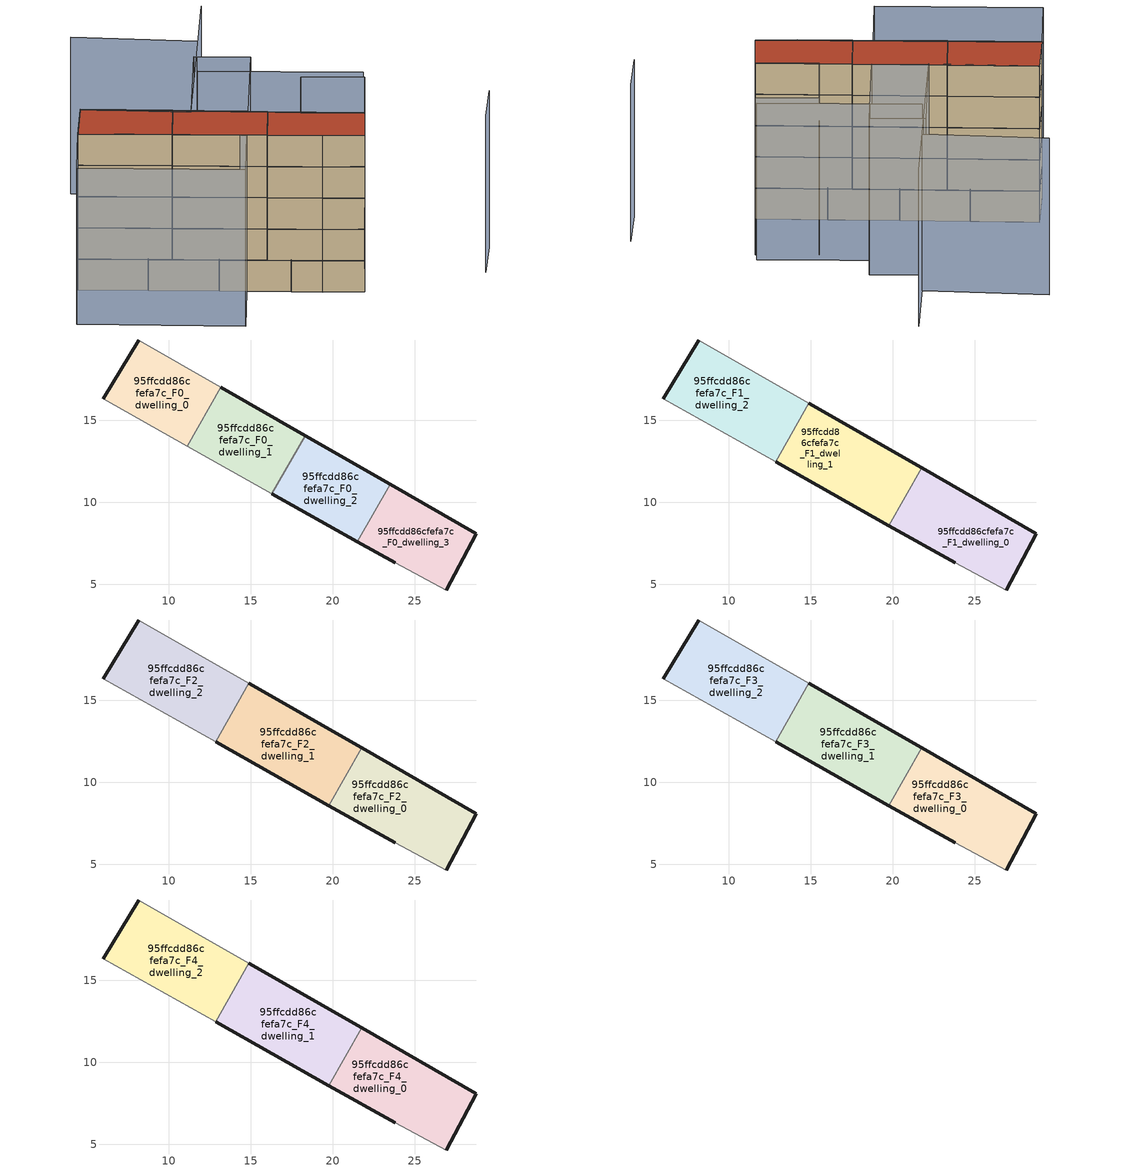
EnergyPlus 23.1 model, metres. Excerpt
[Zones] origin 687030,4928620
95ffcdd86cfefa7c_F0_dwelling_0
 floor ground (EU_floor_Construction): 11.12,13.44 13.18,17.02 8.15,19.91 5.98,16.33 z0
 wall outside (EU_wall_Construction): 5.98,16.33 8.15,19.91 z0:3
 wall adiabatic (EU_wall_Construction): 11.12,13.44 5.98,16.33 / 8.15,19.91 13.18,17.02 z0:3
 wall to 95ffcdd86cfefa7c_F0_dwelling_1 (EU_wall_Construction): 13.18,17.02 11.12,13.44 z0:3
95ffcdd86cfefa7c_F0_dwelling_1
 floor ground (EU_floor_Construction): 16.28,10.54 18.31,14.08 13.18,17.02 11.12,13.44 z0
 wall outside (EU_wall_Construction): 13.18,17.02 18.31,14.08 z0:3
 wall adiabatic (EU_wall_Construction): 16.28,10.54 11.12,13.44 z0:3
 wall to 95ffcdd86cfefa7c_F0_dwelling_2 (EU_wall_Construction): 18.31,14.08 16.28,10.54 z0:3
95ffcdd86cfefa7c_F0_dwelling_2
 floor ground (EU_floor_Construction): 21.5,7.6 23.51,11.09 18.31,14.08 16.28,10.54 z0
 wall outside (EU_wall_Construction): 21.5,7.6 16.28,10.54 / 18.31,14.08 23.51,11.09 z0:3
 wall to 95ffcdd86cfefa7c_F0_dwelling_3 (EU_wall_Construction): 23.51,11.09 21.5,7.6 z0:3
95ffcdd86cfefa7c_F0_dwelling_3
 floor ground (EU_floor_Construction): 26.91,4.66 28.76,8.08 23.51,11.09 21.5,7.6 23.8,6.31 z0
 wall outside (EU_wall_Construction): 23.51,11.09 28.76,8.08 26.91,4.66 / 23.8,6.31 21.5,7.6 z0:3
 wall adiabatic (EU_wall_Construction): 26.91,4.66 23.8,6.31 z0:3
95ffcdd86cfefa7c_F1_dwelling_0
 floor to 95ffcdd86cfefa7c_F0_dwelling_2 (EU_floor_Construction): 21.5,7.6 23.51,11.09 21.75,12.1 19.77,8.58 z3
 floor to 95ffcdd86cfefa7c_F0_dwelling_3 (EU_floor_Construction): 26.91,4.66 28.76,8.08 23.51,11.09 21.5,7.6 23.8,6.31 z3
 wall outside (EU_wall_Construction): 21.75,12.1 28.76,8.08 26.91,4.66 / 23.8,6.31 19.77,8.58 z3:6
 wall adiabatic (EU_wall_Construction): 26.91,4.66 23.8,6.31 z3:6
 wall to 95ffcdd86cfefa7c_F1_dwelling_1 (EU_wall_Construction): 19.77,8.58 21.75,12.1 z3:6
95ffcdd86cfefa7c_F1_dwelling_1
 floor to 95ffcdd86cfefa7c_F0_dwelling_2 (EU_floor_Construction): 19.77,8.58 21.75,12.1 18.31,14.08 16.28,10.54 z3
 floor to 95ffcdd86cfefa7c_F0_dwelling_1 (EU_floor_Construction): 16.28,10.54 18.31,14.08 14.86,16.05 12.85,12.47 z3
 wall outside (EU_wall_Construction): 19.77,8.58 12.85,12.47 / 14.86,16.05 21.75,12.1 z3:6
 wall to 95ffcdd86cfefa7c_F1_dwelling_2 (EU_wall_Construction): 12.85,12.47 14.87,16.05 z3:6
95ffcdd86cfefa7c_F1_dwelling_2
 floor to 95ffcdd86cfefa7c_F0_dwelling_0 (EU_floor_Construction): 11.12,13.44 13.18,17.02 8.15,19.91 5.98,16.33 z3
 floor to 95ffcdd86cfefa7c_F0_dwelling_1 (EU_floor_Construction): 12.85,12.47 14.86,16.05 13.18,17.02 11.12,13.44 z3
 wall outside (EU_wall_Construction): 5.98,16.33 8.15,19.91 z3:6
 wall adiabatic (EU_wall_Construction): 12.85,12.47 5.98,16.33 / 8.15,19.91 14.86,16.05 z3:6
95ffcdd86cfefa7c_F2_dwelling_0
 floor to 95ffcdd86cfefa7c_F1_dwelling_0 (EU_floor_Construction): 26.91,4.66 28.76,8.08 21.75,12.1 19.77,8.58 23.8,6.31 z6
 wall outside (EU_wall_Construction): 21.75,12.1 28.76,8.08 26.91,4.66 / 23.8,6.31 19.77,8.58 z6:9
 wall adiabatic (EU_wall_Construction): 26.91,4.66 23.8,6.31 z6:9
 wall to 95ffcdd86cfefa7c_F2_dwelling_1 (EU_wall_Construction): 19.77,8.58 21.75,12.1 z6:9
95ffcdd86cfefa7c_F2_dwelling_1
 floor to 95ffcdd86cfefa7c_F1_dwelling_1 (EU_floor_Construction): 19.77,8.58 21.75,12.1 14.86,16.05 12.85,12.47 z6
 wall outside (EU_wall_Construction): 19.77,8.58 12.85,12.47 / 14.86,16.05 21.75,12.1 z6:9
 wall to 95ffcdd86cfefa7c_F2_dwelling_2 (EU_wall_Construction): 12.85,12.47 14.87,16.05 z6:9
95ffcdd86cfefa7c_F2_dwelling_2
 floor to 95ffcdd86cfefa7c_F1_dwelling_2 (EU_floor_Construction): 12.85,12.47 14.86,16.05 8.15,19.91 5.98,16.33 z6
 wall outside (EU_wall_Construction): 5.98,16.33 8.15,19.91 z6:9
 wall adiabatic (EU_wall_Construction): 12.85,12.47 5.98,16.33 / 8.15,19.91 14.86,16.05 z6:9
95ffcdd86cfefa7c_F3_dwelling_0
 floor to 95ffcdd86cfefa7c_F2_dwelling_0 (EU_floor_Construction): 26.91,4.66 28.76,8.08 21.75,12.1 19.77,8.58 23.8,6.31 z9
 wall outside (EU_wall_Construction): 21.75,12.1 28.76,8.08 26.91,4.66 / 23.8,6.31 19.77,8.58 z9:12
 wall adiabatic (EU_wall_Construction): 26.91,4.66 23.8,6.31 z9:12
 wall to 95ffcdd86cfefa7c_F3_dwelling_1 (EU_wall_Construction): 19.77,8.58 21.75,12.1 z9:12
95ffcdd86cfefa7c_F3_dwelling_1
 floor to 95ffcdd86cfefa7c_F2_dwelling_1 (EU_floor_Construction): 19.77,8.58 21.75,12.1 14.86,16.05 12.85,12.47 z9
 wall outside (EU_wall_Construction): 19.77,8.58 12.85,12.47 / 14.86,16.05 21.75,12.1 z9:12
 wall to 95ffcdd86cfefa7c_F3_dwelling_2 (EU_wall_Construction): 12.85,12.47 14.87,16.05 z9:12
95ffcdd86cfefa7c_F3_dwelling_2
 floor to 95ffcdd86cfefa7c_F2_dwelling_2 (EU_floor_Construction): 12.85,12.47 14.86,16.05 8.15,19.91 5.98,16.33 z9
 wall outside (EU_wall_Construction): 5.98,16.33 8.15,19.91 z9:12
 wall adiabatic (EU_wall_Construction): 12.85,12.47 5.98,16.33 / 8.15,19.91 14.86,16.05 z9:12
95ffcdd86cfefa7c_F4_dwelling_0
 floor to 95ffcdd86cfefa7c_F3_dwelling_0 (EU_floor_Construction): 26.91,4.66 28.76,8.08 21.75,12.1 19.77,8.58 23.8,6.31 z12
 wall outside (EU_wall_Construction): 21.75,12.1 28.76,8.08 26.91,4.66 / 23.8,6.31 19.77,8.58 z12:15
 wall adiabatic (EU_wall_Construction): 26.91,4.66 23.8,6.31 z12:15
 wall to 95ffcdd86cfefa7c_F4_dwelling_1 (EU_wall_Construction): 19.77,8.58 21.75,12.1 z12:15
 roof outside (EU_roof_Construction): 28.76,8.08 26.91,4.66 23.8,6.31 19.77,8.58 21.75,12.1 z15
95ffcdd86cfefa7c_F4_dwelling_1
 floor to 95ffcdd86cfefa7c_F3_dwelling_1 (EU_floor_Construction): 19.77,8.58 21.75,12.1 14.86,16.05 12.85,12.47 z12
 wall outside (EU_wall_Construction): 19.77,8.58 12.85,12.47 / 14.86,16.05 21.75,12.1 z12:15
 wall to 95ffcdd86cfefa7c_F4_dwelling_2 (EU_wall_Construction): 12.85,12.47 14.87,16.05 z12:15
 roof outside (EU_roof_Construction): 21.75,12.1 19.77,8.58 12.85,12.47 14.86,16.05 z15
95ffcdd86cfefa7c_F4_dwelling_2
 floor to 95ffcdd86cfefa7c_F3_dwelling_2 (EU_floor_Construction): 12.85,12.47 14.86,16.05 8.15,19.91 5.98,16.33 z12
 wall outside (EU_wall_Construction): 5.98,16.33 8.15,19.91 z12:15
 wall adiabatic (EU_wall_Construction): 12.85,12.47 5.98,16.33 / 8.15,19.91 14.86,16.05 z12:15
 roof outside (EU_roof_Construction): 14.86,16.05 12.85,12.47 5.98,16.33 8.15,19.91 z15
shading: 37.37,2.75 39.67,6.37 / 25.44,30.5 16.1,15.09 / 16.1,15.09 8.15,19.91 / 31.92,14.13 19.87,20.94 / 22.32,25.36 13.32,31.04 / 18.28,9.41 15.39,4.33 / 15.39,4.33 3.13,11.31 / 3.13,11.31 6.02,16.39 / 6.02,16.39 18.28,9.41 / 24.06,10.65 26.93,15.91 / 26.93,15.91 31.64,13.34 / 31.64,13.34 28.76,8.08 / 28.76,8.08 24.06,10.65 / 20.34,12.92 16.19,15.3 / 16.19,15.3 20.74,23.23 / 20.74,23.23 24.89,20.85 / 24.89,20.85 20.34,12.92 z0:15
[Building]
EU S2 Campaign: North Axis=0; Terrain=City; Solar Distribution=FullExterior
[Site:Location]
Bologna: Latitude=44.5; Longitude=11.25; Time Zone=1; Elevation=37
[SizingPeriod:WeatherFileDays]
AnnualSizingPeriod: Begin Month=1; Begin Day of Month=1; End Month=12; End Day of Month=31; Day of Week for Start Day=Monday; Use Weather File Daylight Saving Period=No; Use Weather File Rain and Snow Indicators=No
[MATERIAL]
EU_InternalMass_Material: Roughness=MediumRough; Thickness=0.1; Conductivity=1; Density=1800; Specific Heat=900; Thermal Absorptance=0.9; Solar Absorptance=0.7; Visible Absorptance=0.7
[MATERIAL:NOMASS] Roughness=MediumRough; Thermal Absorptance=0.9; Solar Absorptance=0.7; Visible Absorptance=0.7
Name | Thermal Resistance
EU_wall_NoMass | 0.905828
EU_roof_NoMass | 0.37593
EU_floor_NoMass | 0.67114
[CONSTRUCTION]
EU_wall_Construction: EU_wall_NoMass
EU_roof_Construction: EU_roof_NoMass
EU_floor_Construction: EU_floor_NoMass
EU_InternalMass_Construction: EU_InternalMass_Material
[ZONE] Type=1; Multiplier=1; Ceiling Height=autocalculate; Floor Area=autocalculate; Part of Total Floor Area=Yes
Name | Volume
95ffcdd86cfefa7c_F0_dwelling_0 | 72.8936
95ffcdd86cfefa7c_F1_dwelling_0 | 97.1917
95ffcdd86cfefa7c_F2_dwelling_0; 95ffcdd86cfefa7c_F3_dwelling_0; 95ffcdd86cfefa7c_F4_dwelling_0 | 97.1946
95ffcdd86cfefa7c_F0_dwelling_1 | 72.8818
95ffcdd86cfefa7c_F1_dwelling_1 | 97.1814
95ffcdd86cfefa7c_F2_dwelling_1; 95ffcdd86cfefa7c_F3_dwelling_1; 95ffcdd86cfefa7c_F4_dwelling_1 | 97.1938
95ffcdd86cfefa7c_F0_dwelling_2 | 72.8914
95ffcdd86cfefa7c_F1_dwelling_2 | 97.1829
95ffcdd86cfefa7c_F2_dwelling_2; 95ffcdd86cfefa7c_F3_dwelling_2; 95ffcdd86cfefa7c_F4_dwelling_2 | 97.1975
95ffcdd86cfefa7c_F0_dwelling_3 | 72.8892
[INTERNALMASS] Construction=EU_InternalMass_Construction
Name | Zone or ZoneList | Surface Area
95ffcdd86cfefa7c_F0_dwelling_0_EU_InternalMass | 95ffcdd86cfefa7c_F0_dwelling_0 | 24.2979
95ffcdd86cfefa7c_F0_dwelling_1_EU_InternalMass | 95ffcdd86cfefa7c_F0_dwelling_1 | 24.2939
95ffcdd86cfefa7c_F0_dwelling_2_EU_InternalMass | 95ffcdd86cfefa7c_F0_dwelling_2 | 24.2972
95ffcdd86cfefa7c_F0_dwelling_3_EU_InternalMass | 95ffcdd86cfefa7c_F0_dwelling_3 | 24.2966
95ffcdd86cfefa7c_F1_dwelling_0_EU_InternalMass | 95ffcdd86cfefa7c_F1_dwelling_0 | 32.398
95ffcdd86cfefa7c_F1_dwelling_1_EU_InternalMass | 95ffcdd86cfefa7c_F1_dwelling_1 | 32.398
95ffcdd86cfefa7c_F1_dwelling_2_EU_InternalMass | 95ffcdd86cfefa7c_F1_dwelling_2 | 32.3989
95ffcdd86cfefa7c_F2_dwelling_0_EU_InternalMass | 95ffcdd86cfefa7c_F2_dwelling_0 | 32.398
95ffcdd86cfefa7c_F2_dwelling_1_EU_InternalMass | 95ffcdd86cfefa7c_F2_dwelling_1 | 32.398
95ffcdd86cfefa7c_F2_dwelling_2_EU_InternalMass | 95ffcdd86cfefa7c_F2_dwelling_2 | 32.3989
95ffcdd86cfefa7c_F3_dwelling_0_EU_InternalMass | 95ffcdd86cfefa7c_F3_dwelling_0 | 32.398
95ffcdd86cfefa7c_F3_dwelling_1_EU_InternalMass | 95ffcdd86cfefa7c_F3_dwelling_1 | 32.398
95ffcdd86cfefa7c_F3_dwelling_2_EU_InternalMass | 95ffcdd86cfefa7c_F3_dwelling_2 | 32.3989
95ffcdd86cfefa7c_F4_dwelling_0_EU_InternalMass | 95ffcdd86cfefa7c_F4_dwelling_0 | 32.398
95ffcdd86cfefa7c_F4_dwelling_1_EU_InternalMass | 95ffcdd86cfefa7c_F4_dwelling_1 | 32.398
95ffcdd86cfefa7c_F4_dwelling_2_EU_InternalMass | 95ffcdd86cfefa7c_F4_dwelling_2 | 32.3989
[OTHEREQUIPMENT] Fuel Type=Electricity; Design Level Calculation Method=Watts/Area; Power per Zone Floor Area=1; Fraction Latent=0; Fraction Radiant=0; Fraction Lost=0; Carbon Dioxide Generation Rate=0; EndUse Subcategory=EU_Step8_InternalGains
Name | Zone or ZoneList or Space or SpaceList | Schedule
EU_Step8_InternalGain_95ffcdd86cfefa7c_F0_dwelling_0_f000 | 95ffcdd86cfefa7c_F0_dwelling_0 | EU_Step8_GainSchedule_95ffcdd86cfefa7c_F0_dwelling_0_f000
EU_Step8_InternalGain_95ffcdd86cfefa7c_F0_dwelling_1_f000 | 95ffcdd86cfefa7c_F0_dwelling_1 | EU_Step8_GainSchedule_95ffcdd86cfefa7c_F0_dwelling_1_f000
EU_Step8_InternalGain_95ffcdd86cfefa7c_F0_dwelling_2_f000 | 95ffcdd86cfefa7c_F0_dwelling_2 | EU_Step8_GainSchedule_95ffcdd86cfefa7c_F0_dwelling_2_f000
EU_Step8_InternalGain_95ffcdd86cfefa7c_F0_dwelling_3_f000 | 95ffcdd86cfefa7c_F0_dwelling_3 | EU_Step8_GainSchedule_95ffcdd86cfefa7c_F0_dwelling_3_f000
EU_Step8_InternalGain_95ffcdd86cfefa7c_F1_dwelling_0_f000 | 95ffcdd86cfefa7c_F1_dwelling_0 | EU_Step8_GainSchedule_95ffcdd86cfefa7c_F1_dwelling_0_f000
EU_Step8_InternalGain_95ffcdd86cfefa7c_F1_dwelling_1_f000 | 95ffcdd86cfefa7c_F1_dwelling_1 | EU_Step8_GainSchedule_95ffcdd86cfefa7c_F1_dwelling_1_f000
EU_Step8_InternalGain_95ffcdd86cfefa7c_F1_dwelling_2_f000 | 95ffcdd86cfefa7c_F1_dwelling_2 | EU_Step8_GainSchedule_95ffcdd86cfefa7c_F1_dwelling_2_f000
EU_Step8_InternalGain_95ffcdd86cfefa7c_F2_dwelling_0_f000 | 95ffcdd86cfefa7c_F2_dwelling_0 | EU_Step8_GainSchedule_95ffcdd86cfefa7c_F2_dwelling_0_f000
EU_Step8_InternalGain_95ffcdd86cfefa7c_F2_dwelling_1_f000 | 95ffcdd86cfefa7c_F2_dwelling_1 | EU_Step8_GainSchedule_95ffcdd86cfefa7c_F2_dwelling_1_f000
EU_Step8_InternalGain_95ffcdd86cfefa7c_F2_dwelling_2_f000 | 95ffcdd86cfefa7c_F2_dwelling_2 | EU_Step8_GainSchedule_95ffcdd86cfefa7c_F2_dwelling_2_f000
EU_Step8_InternalGain_95ffcdd86cfefa7c_F3_dwelling_0_f000 | 95ffcdd86cfefa7c_F3_dwelling_0 | EU_Step8_GainSchedule_95ffcdd86cfefa7c_F3_dwelling_0_f000
EU_Step8_InternalGain_95ffcdd86cfefa7c_F3_dwelling_1_f000 | 95ffcdd86cfefa7c_F3_dwelling_1 | EU_Step8_GainSchedule_95ffcdd86cfefa7c_F3_dwelling_1_f000
EU_Step8_InternalGain_95ffcdd86cfefa7c_F3_dwelling_2_f000 | 95ffcdd86cfefa7c_F3_dwelling_2 | EU_Step8_GainSchedule_95ffcdd86cfefa7c_F3_dwelling_2_f000
EU_Step8_InternalGain_95ffcdd86cfefa7c_F4_dwelling_0_f000 | 95ffcdd86cfefa7c_F4_dwelling_0 | EU_Step8_GainSchedule_95ffcdd86cfefa7c_F4_dwelling_0_f000
EU_Step8_InternalGain_95ffcdd86cfefa7c_F4_dwelling_1_f000 | 95ffcdd86cfefa7c_F4_dwelling_1 | EU_Step8_GainSchedule_95ffcdd86cfefa7c_F4_dwelling_1_f000
EU_Step8_InternalGain_95ffcdd86cfefa7c_F4_dwelling_2_f000 | 95ffcdd86cfefa7c_F4_dwelling_2 | EU_Step8_GainSchedule_95ffcdd86cfefa7c_F4_dwelling_2_f000
[ZONEVENTILATION:DESIGNFLOWRATE] Schedule=EU_AlwaysOn; Design Flow Rate Calculation Method=AirChanges/Hour; Air Changes per Hour=0.73129; Ventilation Type=Natural; Fan Pressure Rise=0; Fan Total Efficiency=1; Constant Term Coefficient=1; Temperature Term Coefficient=0; Velocity Term Coefficient=0; Velocity Squared Term Coefficient=0; Minimum Indoor Temperature=-100; Maximum Indoor Temperature=100; Delta Temperature=-100; Minimum Outdoor Temperature=-100; Maximum Outdoor Temperature=100; Maximum Wind Speed=40
Name | Zone or ZoneList or Space or SpaceList
EU_ConstantAir_95ffcdd86cfefa7c_F0_dwelling_0 | 95ffcdd86cfefa7c_F0_dwelling_0
EU_ConstantAir_95ffcdd86cfefa7c_F0_dwelling_1 | 95ffcdd86cfefa7c_F0_dwelling_1
EU_ConstantAir_95ffcdd86cfefa7c_F0_dwelling_2 | 95ffcdd86cfefa7c_F0_dwelling_2
EU_ConstantAir_95ffcdd86cfefa7c_F0_dwelling_3 | 95ffcdd86cfefa7c_F0_dwelling_3
EU_ConstantAir_95ffcdd86cfefa7c_F1_dwelling_0 | 95ffcdd86cfefa7c_F1_dwelling_0
EU_ConstantAir_95ffcdd86cfefa7c_F1_dwelling_1 | 95ffcdd86cfefa7c_F1_dwelling_1
EU_ConstantAir_95ffcdd86cfefa7c_F1_dwelling_2 | 95ffcdd86cfefa7c_F1_dwelling_2
EU_ConstantAir_95ffcdd86cfefa7c_F2_dwelling_0 | 95ffcdd86cfefa7c_F2_dwelling_0
EU_ConstantAir_95ffcdd86cfefa7c_F2_dwelling_1 | 95ffcdd86cfefa7c_F2_dwelling_1
EU_ConstantAir_95ffcdd86cfefa7c_F2_dwelling_2 | 95ffcdd86cfefa7c_F2_dwelling_2
EU_ConstantAir_95ffcdd86cfefa7c_F3_dwelling_0 | 95ffcdd86cfefa7c_F3_dwelling_0
EU_ConstantAir_95ffcdd86cfefa7c_F3_dwelling_1 | 95ffcdd86cfefa7c_F3_dwelling_1
EU_ConstantAir_95ffcdd86cfefa7c_F3_dwelling_2 | 95ffcdd86cfefa7c_F3_dwelling_2
EU_ConstantAir_95ffcdd86cfefa7c_F4_dwelling_0 | 95ffcdd86cfefa7c_F4_dwelling_0
EU_ConstantAir_95ffcdd86cfefa7c_F4_dwelling_1 | 95ffcdd86cfefa7c_F4_dwelling_1
EU_ConstantAir_95ffcdd86cfefa7c_F4_dwelling_2 | 95ffcdd86cfefa7c_F4_dwelling_2
[HVACTEMPLATE:THERMOSTAT] Constant Heating Setpoint=20; Constant Cooling Setpoint=50
EU_HeatOnly_95ffcdd86cfefa7c_F0_dwelling_0; EU_HeatOnly_95ffcdd86cfefa7c_F0_dwelling_1; EU_HeatOnly_95ffcdd86cfefa7c_F0_dwelling_2; EU_HeatOnly_95ffcdd86cfefa7c_F0_dwelling_3; EU_HeatOnly_95ffcdd86cfefa7c_F1_dwelling_0; EU_HeatOnly_95ffcdd86cfefa7c_F1_dwelling_1; EU_HeatOnly_95ffcdd86cfefa7c_F1_dwelling_2; EU_HeatOnly_95ffcdd86cfefa7c_F2_dwelling_0; EU_HeatOnly_95ffcdd86cfefa7c_F2_dwelling_1; EU_HeatOnly_95ffcdd86cfefa7c_F2_dwelling_2; EU_HeatOnly_95ffcdd86cfefa7c_F3_dwelling_0; EU_HeatOnly_95ffcdd86cfefa7c_F3_dwelling_1; EU_HeatOnly_95ffcdd86cfefa7c_F3_dwelling_2; EU_HeatOnly_95ffcdd86cfefa7c_F4_dwelling_0; EU_HeatOnly_95ffcdd86cfefa7c_F4_dwelling_1; EU_HeatOnly_95ffcdd86cfefa7c_F4_dwelling_2
[HVACTEMPLATE:ZONE:IDEALLOADSAIRSYSTEM] System Availability Schedule=EU_AlwaysOn; Maximum Heating Supply Air Temperature=50; Minimum Cooling Supply Air Temperature=13; Maximum Heating Supply Air Humidity Ratio=0.0156; Minimum Cooling Supply Air Humidity Ratio=0.0077; Heating Limit=NoLimit; Cooling Limit=NoLimit; Heating Availability Schedule=EU_AlwaysOn; Cooling Availability Schedule=EU_CoolingOff; Dehumidification Control Type=ConstantSensibleHeatRatio; Cooling Sensible Heat Ratio=0.7; Dehumidification Setpoint=60; Humidification Control Type=None; Humidification Setpoint=30; Outdoor Air Method=None; Outdoor Air Flow Rate per Person=0.00944; Outdoor Air Flow Rate per Zone Floor Area=0; Outdoor Air Flow Rate per Zone=0; Demand Controlled Ventilation Type=None; Outdoor Air Economizer Type=NoEconomizer; Heat Recovery Type=None; Sensible Heat Recovery Effectiveness=0.7; Latent Heat Recovery Effectiveness=0.65
Name | Template Thermostat
95ffcdd86cfefa7c_F0_dwelling_0 | EU_HeatOnly_95ffcdd86cfefa7c_F0_dwelling_0
95ffcdd86cfefa7c_F0_dwelling_1 | EU_HeatOnly_95ffcdd86cfefa7c_F0_dwelling_1
95ffcdd86cfefa7c_F0_dwelling_2 | EU_HeatOnly_95ffcdd86cfefa7c_F0_dwelling_2
95ffcdd86cfefa7c_F0_dwelling_3 | EU_HeatOnly_95ffcdd86cfefa7c_F0_dwelling_3
95ffcdd86cfefa7c_F1_dwelling_0 | EU_HeatOnly_95ffcdd86cfefa7c_F1_dwelling_0
95ffcdd86cfefa7c_F1_dwelling_1 | EU_HeatOnly_95ffcdd86cfefa7c_F1_dwelling_1
95ffcdd86cfefa7c_F1_dwelling_2 | EU_HeatOnly_95ffcdd86cfefa7c_F1_dwelling_2
95ffcdd86cfefa7c_F2_dwelling_0 | EU_HeatOnly_95ffcdd86cfefa7c_F2_dwelling_0
95ffcdd86cfefa7c_F2_dwelling_1 | EU_HeatOnly_95ffcdd86cfefa7c_F2_dwelling_1
95ffcdd86cfefa7c_F2_dwelling_2 | EU_HeatOnly_95ffcdd86cfefa7c_F2_dwelling_2
95ffcdd86cfefa7c_F3_dwelling_0 | EU_HeatOnly_95ffcdd86cfefa7c_F3_dwelling_0
95ffcdd86cfefa7c_F3_dwelling_1 | EU_HeatOnly_95ffcdd86cfefa7c_F3_dwelling_1
95ffcdd86cfefa7c_F3_dwelling_2 | EU_HeatOnly_95ffcdd86cfefa7c_F3_dwelling_2
95ffcdd86cfefa7c_F4_dwelling_0 | EU_HeatOnly_95ffcdd86cfefa7c_F4_dwelling_0
95ffcdd86cfefa7c_F4_dwelling_1 | EU_HeatOnly_95ffcdd86cfefa7c_F4_dwelling_1
95ffcdd86cfefa7c_F4_dwelling_2 | EU_HeatOnly_95ffcdd86cfefa7c_F4_dwelling_2
[SIZING:ZONE] Zone Cooling Design Supply Air Temperature Input Method=SupplyAirTemperature; Zone Cooling Design Supply Air Temperature=13; Zone Heating Design Supply Air Temperature Input Method=SupplyAirTemperature; Zone Heating Design Supply Air Temperature=50; Zone Cooling Design Supply Air Humidity Ratio=0.008; Zone Heating Design Supply Air Humidity Ratio=0.008; Cooling Design Air Flow Method=DesignDay; Cooling Design Air Flow Rate=0; Cooling Minimum Air Flow per Zone Floor Area=0.000762; Cooling Minimum Air Flow=0; Cooling Minimum Air Flow Fraction=0.2; Heating Design Air Flow Method=DesignDay; Heating Design Air Flow Rate=0; Heating Maximum Air Flow per Zone Floor Area=0.002032; Heating Maximum Air Flow=0.141576; Heating Maximum Air Flow Fraction=0.3; Account for Dedicated Outdoor Air System=No; Dedicated Outdoor Air System Control Strategy=NeutralSupplyAir; Dedicated Outdoor Air Low Setpoint Temperature for Design=autosize; Dedicated Outdoor Air High Setpoint Temperature for Design=autosize; Zone Load Sizing Method=Sensible Load Only No Latent Load; Zone Latent Cooling Design Supply Air Humidity Ratio Input Method=HumidityRatioDifference; Zone Cooling Design Supply Air Humidity Ratio Difference=0.005; Zone Latent Heating Design Supply Air Humidity Ratio Input Method=HumidityRatioDifference; Zone Humidification Design Supply Air Humidity Ratio Difference=0.005
95ffcdd86cfefa7c_F0_dwelling_0; 95ffcdd86cfefa7c_F0_dwelling_1; 95ffcdd86cfefa7c_F0_dwelling_2; 95ffcdd86cfefa7c_F0_dwelling_3; 95ffcdd86cfefa7c_F1_dwelling_0; 95ffcdd86cfefa7c_F1_dwelling_1; 95ffcdd86cfefa7c_F1_dwelling_2; 95ffcdd86cfefa7c_F2_dwelling_0; 95ffcdd86cfefa7c_F2_dwelling_1; 95ffcdd86cfefa7c_F2_dwelling_2; 95ffcdd86cfefa7c_F3_dwelling_0; 95ffcdd86cfefa7c_F3_dwelling_1; 95ffcdd86cfefa7c_F3_dwelling_2; 95ffcdd86cfefa7c_F4_dwelling_0; 95ffcdd86cfefa7c_F4_dwelling_1; 95ffcdd86cfefa7c_F4_dwelling_2
[SCHEDULE:CONSTANT]
Name | Hourly Value
EU_AlwaysOn | 1
EU_CoolingOff | 0
[SCHEDULE:FILE] Column Number=1; Rows to Skip at Top=0; Number of Hours of Data=8760; Column Separator=Comma; Interpolate to Timestep=No; Minutes per Item=60; Adjust Schedule for Daylight Savings=Yes
Name | File
EU_Step8_GainSchedule_95ffcdd86cfefa7c_F0_dwelling_0_f000 | ../../schedules/95ffcdd86cfefa7c/95ffcdd86cfefa7c_F0_dwelling_0_f000_gain.csv
EU_Step8_GainSchedule_95ffcdd86cfefa7c_F0_dwelling_1_f000 | ../../schedules/95ffcdd86cfefa7c/95ffcdd86cfefa7c_F0_dwelling_1_f000_gain.csv
EU_Step8_GainSchedule_95ffcdd86cfefa7c_F0_dwelling_2_f000 | ../../schedules/95ffcdd86cfefa7c/95ffcdd86cfefa7c_F0_dwelling_2_f000_gain.csv
EU_Step8_GainSchedule_95ffcdd86cfefa7c_F0_dwelling_3_f000 | ../../schedules/95ffcdd86cfefa7c/95ffcdd86cfefa7c_F0_dwelling_3_f000_gain.csv
EU_Step8_GainSchedule_95ffcdd86cfefa7c_F1_dwelling_0_f000 | ../../schedules/95ffcdd86cfefa7c/95ffcdd86cfefa7c_F1_dwelling_0_f000_gain.csv
EU_Step8_GainSchedule_95ffcdd86cfefa7c_F1_dwelling_1_f000 | ../../schedules/95ffcdd86cfefa7c/95ffcdd86cfefa7c_F1_dwelling_1_f000_gain.csv
EU_Step8_GainSchedule_95ffcdd86cfefa7c_F1_dwelling_2_f000 | ../../schedules/95ffcdd86cfefa7c/95ffcdd86cfefa7c_F1_dwelling_2_f000_gain.csv
EU_Step8_GainSchedule_95ffcdd86cfefa7c_F2_dwelling_0_f000 | ../../schedules/95ffcdd86cfefa7c/95ffcdd86cfefa7c_F2_dwelling_0_f000_gain.csv
EU_Step8_GainSchedule_95ffcdd86cfefa7c_F2_dwelling_1_f000 | ../../schedules/95ffcdd86cfefa7c/95ffcdd86cfefa7c_F2_dwelling_1_f000_gain.csv
EU_Step8_GainSchedule_95ffcdd86cfefa7c_F2_dwelling_2_f000 | ../../schedules/95ffcdd86cfefa7c/95ffcdd86cfefa7c_F2_dwelling_2_f000_gain.csv
EU_Step8_GainSchedule_95ffcdd86cfefa7c_F3_dwelling_0_f000 | ../../schedules/95ffcdd86cfefa7c/95ffcdd86cfefa7c_F3_dwelling_0_f000_gain.csv
EU_Step8_GainSchedule_95ffcdd86cfefa7c_F3_dwelling_1_f000 | ../../schedules/95ffcdd86cfefa7c/95ffcdd86cfefa7c_F3_dwelling_1_f000_gain.csv
EU_Step8_GainSchedule_95ffcdd86cfefa7c_F3_dwelling_2_f000 | ../../schedules/95ffcdd86cfefa7c/95ffcdd86cfefa7c_F3_dwelling_2_f000_gain.csv
EU_Step8_GainSchedule_95ffcdd86cfefa7c_F4_dwelling_0_f000 | ../../schedules/95ffcdd86cfefa7c/95ffcdd86cfefa7c_F4_dwelling_0_f000_gain.csv
EU_Step8_GainSchedule_95ffcdd86cfefa7c_F4_dwelling_1_f000 | ../../schedules/95ffcdd86cfefa7c/95ffcdd86cfefa7c_F4_dwelling_1_f000_gain.csv
EU_Step8_GainSchedule_95ffcdd86cfefa7c_F4_dwelling_2_f000 | ../../schedules/95ffcdd86cfefa7c/95ffcdd86cfefa7c_F4_dwelling_2_f000_gain.csv
